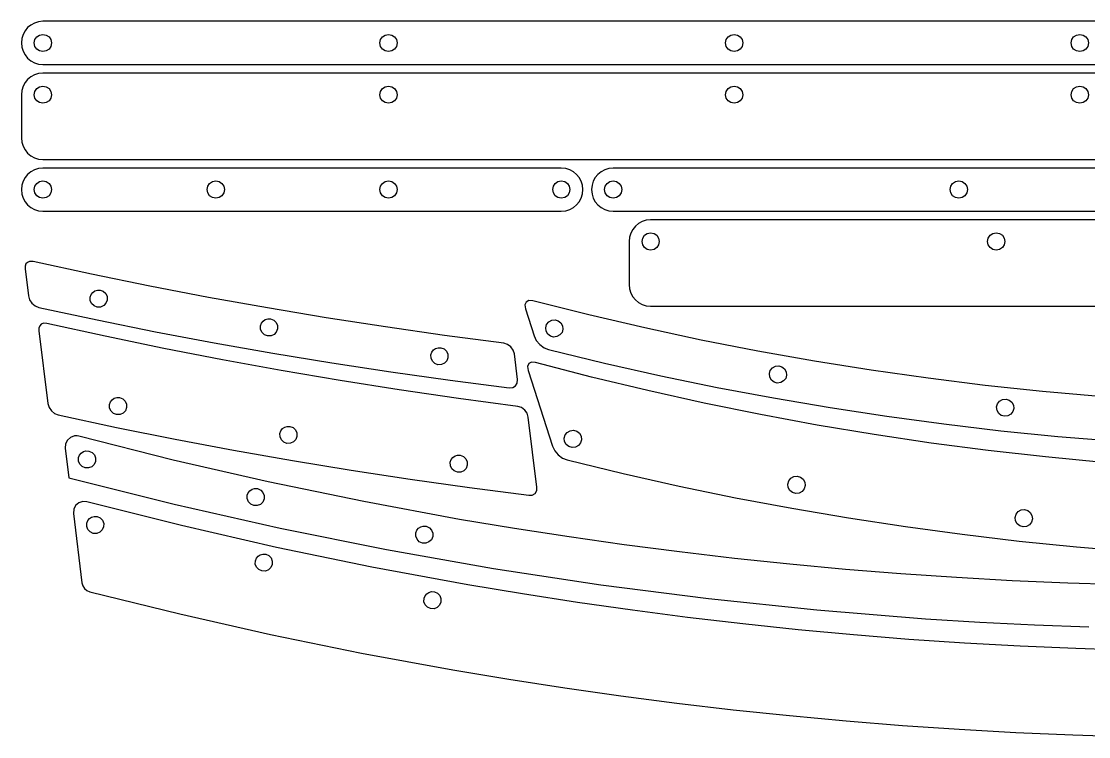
# Model space of a CAD drawing. Extents: x -2300 to 2026, y -6513 to 1502.
# Drawn here: x -2188.9 to -1941.8, y 870.5 to 1036.2 of the extents above; entities that cross this region are included whole.
import ezdxf

# ---------------------------------------------------------------- set-up
doc = ezdxf.new("R2010")
doc.units = 0

msp = doc.modelspace()

# ---------------------------------------------------------------- linework, layer by layer
at = {"layer": 'Layer 1'}
for p, q in [((-2186.649385, 1035.378424), (-2187.388853, 1034.768883)), ((-2185.799882, 1035.838323), (-2186.649385, 1035.378424)), ((-2184.860151, 1036.128781), (-2185.799882, 1035.838323)), ((-2183.85, 1036.23), (-2184.860151, 1036.128781)), ((-1703.85, 1036.22994), (-2183.85, 1036.23)), ((-2188.458444, 1033.180063), (-2188.748952, 1032.240382)), ((-2187.998475, 1034.029496), (-2188.458444, 1033.180063)), ((-2187.388853, 1034.768883), (-2187.998475, 1034.029496)), ((-2185.265435, 1032.62635), (-2184.629548, 1033.054918)), ((-2184.629548, 1033.054918), (-2183.851, 1033.21197)), ((-2183.851, 1033.21197), (-2183.072676, 1033.054794)), ((-2183.072676, 1033.054794), (-2182.437057, 1032.626182)), ((-2105.265035, 1032.62635), (-2104.629148, 1033.054918)), ((-2104.629148, 1033.054918), (-2103.8506, 1033.21197)), ((-2103.8506, 1033.21197), (-2103.072344, 1033.054794)), ((-2103.072344, 1033.054794), (-2102.436877, 1032.626182)), ((-2025.265235, 1032.62635), (-2024.629348, 1033.054918)), ((-2024.629348, 1033.054918), (-2023.8508, 1033.21197)), ((-2023.8508, 1033.21197), (-2023.072445, 1033.054794)), ((-2023.072445, 1033.054794), (-2022.436775, 1032.626182)), ((-1945.264835, 1032.62635), (-1944.628948, 1033.054918)), ((-1944.628948, 1033.054918), (-1943.8504, 1033.21197)), ((-1943.8504, 1033.21197), (-1943.072144, 1033.054794)), ((-1943.072144, 1033.054794), (-1942.436677, 1032.626182)), ((-2188.748952, 1032.240382), (-2188.85019, 1031.23025)), ((-2188.85019, 1031.23025), (-2188.748952, 1030.220099)), ((-2185.85147, 1031.21216), (-2185.694222, 1031.990639)), ((-2185.694346, 1030.433622), (-2185.85147, 1031.21216)), ((-2185.265602, 1029.797973), (-2185.694346, 1030.433622)), ((-2185.694222, 1031.990639), (-2185.265435, 1032.62635)), ((-2182.437057, 1032.626182), (-2182.008458, 1031.990512)), ((-2182.008335, 1030.433712), (-2182.436895, 1029.798053)), ((-2182.008458, 1031.990512), (-2181.85119, 1031.21216)), ((-2181.85119, 1031.21216), (-2182.008335, 1030.433712)), ((-2105.85107, 1031.21216), (-2105.693822, 1031.990639)), ((-2105.693976, 1030.433622), (-2105.85107, 1031.21216)), ((-2105.265281, 1029.797973), (-2105.693976, 1030.433622)), ((-2105.693822, 1031.990639), (-2105.265035, 1032.62635)), ((-2102.436877, 1032.626182), (-2102.008429, 1031.990512)), ((-2102.008307, 1030.433712), (-2102.436715, 1029.798053)), ((-2102.008429, 1031.990512), (-2101.85123, 1031.21216)), ((-2101.85123, 1031.21216), (-2102.008307, 1030.433712)), ((-2025.85127, 1031.21216), (-2025.694022, 1031.990639)), ((-2025.694053, 1030.433622), (-2025.85127, 1031.21216)), ((-2025.26532, 1029.797973), (-2025.694053, 1030.433622)), ((-2025.694022, 1031.990639), (-2025.265235, 1032.62635)), ((-2022.436775, 1032.626182), (-2022.008165, 1031.990512)), ((-2022.008135, 1030.433712), (-2022.436695, 1029.798053)), ((-2022.008165, 1031.990512), (-2021.85099, 1031.21216)), ((-2021.85099, 1031.21216), (-2022.008135, 1030.433712)), ((-1945.85087, 1031.21216), (-1945.693622, 1031.990639)), ((-1945.693746, 1030.433622), (-1945.85087, 1031.21216)), ((-1945.265002, 1029.797973), (-1945.693746, 1030.433622)), ((-1945.693622, 1031.990639), (-1945.264835, 1032.62635)), ((-1942.436677, 1032.626182), (-1942.008229, 1031.990512)), ((-1942.008107, 1030.433712), (-1942.436515, 1029.798053)), ((-1942.008229, 1031.990512), (-1941.85103, 1031.21216)), ((-1941.85103, 1031.21216), (-1942.008107, 1030.433712)), ((-2188.748952, 1030.220099), (-2188.458444, 1029.280368)), ((-2188.458444, 1029.280368), (-2187.998475, 1028.430865)), ((-2187.998475, 1028.430865), (-2187.388853, 1027.691398)), ((-2184.629675, 1029.369465), (-2185.265602, 1029.797973)), ((-2183.851, 1029.21235), (-2184.629675, 1029.369465)), ((-2183.072555, 1029.369494), (-2183.851, 1029.21235)), ((-2183.851, 1029.21235), (-2183.851, 1029.21235)), ((-2182.436895, 1029.798053), (-2183.072555, 1029.369494)), ((-2104.629364, 1029.369465), (-2105.265281, 1029.797973)), ((-2103.8506, 1029.21235), (-2104.629364, 1029.369465)), ((-2103.072224, 1029.369494), (-2103.8506, 1029.21235)), ((-2103.8506, 1029.21235), (-2103.8506, 1029.21235)), ((-2102.436715, 1029.798053), (-2103.072224, 1029.369494)), ((-2024.629444, 1029.369465), (-2025.26532, 1029.797973)), ((-2023.8508, 1029.21235), (-2024.629444, 1029.369465)), ((-2023.072355, 1029.369494), (-2023.8508, 1029.21235)), ((-2023.8508, 1029.21235), (-2023.8508, 1029.21235)), ((-2022.436695, 1029.798053), (-2023.072355, 1029.369494)), ((-1944.629075, 1029.369465), (-1945.265002, 1029.797973)), ((-1943.8504, 1029.21235), (-1944.629075, 1029.369465)), ((-1943.072024, 1029.369494), (-1943.8504, 1029.21235)), ((-1943.8504, 1029.21235), (-1943.8504, 1029.21235)), ((-1942.436515, 1029.798053), (-1943.072024, 1029.369494)), ((-2187.388853, 1027.691398), (-2186.649385, 1027.081775)), ((-2186.649385, 1027.081775), (-2185.799882, 1026.621806)), ((-2185.799882, 1026.621806), (-2184.860151, 1026.331298)), ((-2184.860151, 1026.331298), (-2183.85, 1026.23006)), ((-2183.85, 1026.23006), (-1703.85, 1026.23)), ((-2186.649385, 1023.378285), (-2187.388853, 1022.768663)), ((-2185.799882, 1023.838254), (-2186.649385, 1023.378285)), ((-2184.860151, 1024.128762), (-2185.799882, 1023.838254)), ((-2183.85, 1024.23), (-2184.860151, 1024.128762)), ((-1703.85019, 1024.23019), (-2183.85, 1024.23)), ((-2188.458444, 1021.179692), (-2188.748952, 1020.239961)), ((-2187.998475, 1022.029195), (-2188.458444, 1021.179692)), ((-2187.388853, 1022.768663), (-2187.998475, 1022.029195)), ((-2185.694222, 1020.008609), (-2185.265435, 1020.64432)), ((-2185.265435, 1020.64432), (-2184.629548, 1021.072888)), ((-2184.629548, 1021.072888), (-2183.851, 1021.22994)), ((-2183.851, 1021.22994), (-2183.072676, 1021.072764)), ((-2183.072676, 1021.072764), (-2182.437057, 1020.644152)), ((-2182.437057, 1020.644152), (-2182.008458, 1020.008482)), ((-2105.693822, 1020.008609), (-2105.265035, 1020.64432)), ((-2105.265035, 1020.64432), (-2104.629148, 1021.072888)), ((-2104.629148, 1021.072888), (-2103.8506, 1021.22994)), ((-2103.8506, 1021.22994), (-2103.072344, 1021.072764)), ((-2103.072344, 1021.072764), (-2102.436877, 1020.644152)), ((-2102.436877, 1020.644152), (-2102.008429, 1020.008482)), ((-2025.694022, 1020.008609), (-2025.265235, 1020.64432)), ((-2025.265235, 1020.64432), (-2024.629348, 1021.072888)), ((-2024.629348, 1021.072888), (-2023.8508, 1021.22994)), ((-2023.8508, 1021.22994), (-2023.072445, 1021.072764)), ((-2023.072445, 1021.072764), (-2022.436775, 1020.644152)), ((-2022.436775, 1020.644152), (-2022.008165, 1020.008482)), ((-1945.693622, 1020.008609), (-1945.264835, 1020.64432)), ((-1945.264835, 1020.64432), (-1944.628948, 1021.072888)), ((-1944.628948, 1021.072888), (-1943.8504, 1021.22994)), ((-1943.8504, 1021.22994), (-1943.072144, 1021.072764)), ((-1943.072144, 1021.072764), (-1942.436677, 1020.644152)), ((-1942.436677, 1020.644152), (-1942.008229, 1020.008482)), ((-2188.748952, 1020.239961), (-2188.85019, 1019.22981)), ((-2188.85019, 1019.22981), (-2188.85, 1009.23)), ((-2185.85147, 1019.23013), (-2185.694222, 1020.008609)), ((-2185.694346, 1018.451465), (-2185.85147, 1019.23013)), ((-2185.265602, 1017.815751), (-2185.694346, 1018.451465)), ((-2182.008335, 1018.451586), (-2182.436895, 1017.815912)), ((-2182.008458, 1020.008482), (-2181.85119, 1019.23013)), ((-2181.85119, 1019.23013), (-2182.008335, 1018.451586)), ((-2105.85107, 1019.23013), (-2105.693822, 1020.008609)), ((-2105.693976, 1018.451465), (-2105.85107, 1019.23013)), ((-2105.265281, 1017.815751), (-2105.693976, 1018.451465)), ((-2102.008307, 1018.451586), (-2102.436715, 1017.815912)), ((-2102.008429, 1020.008482), (-2101.85123, 1019.23013)), ((-2101.85123, 1019.23013), (-2102.008307, 1018.451586)), ((-2025.85127, 1019.23013), (-2025.694022, 1020.008609)), ((-2025.694053, 1018.451465), (-2025.85127, 1019.23013)), ((-2025.26532, 1017.815751), (-2025.694053, 1018.451465)), ((-2022.008135, 1018.451586), (-2022.436695, 1017.815912)), ((-2022.008165, 1020.008482), (-2021.85099, 1019.23013)), ((-2021.85099, 1019.23013), (-2022.008135, 1018.451586)), ((-1945.85087, 1019.23013), (-1945.693622, 1020.008609)), ((-1945.693746, 1018.451465), (-1945.85087, 1019.23013)), ((-1945.265002, 1017.815751), (-1945.693746, 1018.451465)), ((-1942.008107, 1018.451586), (-1942.436515, 1017.815912)), ((-1942.008229, 1020.008482), (-1941.85103, 1019.23013)), ((-1941.85103, 1019.23013), (-1942.008107, 1018.451586)), ((-2184.629675, 1017.387218), (-2185.265602, 1017.815751)), ((-2183.851, 1017.2301), (-2184.629675, 1017.387218)), ((-2183.072555, 1017.387341), (-2183.851, 1017.2301)), ((-2183.851, 1017.2301), (-2183.851, 1017.2301)), ((-2182.436895, 1017.815912), (-2183.072555, 1017.387341)), ((-2104.629364, 1017.387218), (-2105.265281, 1017.815751)), ((-2103.8506, 1017.2301), (-2104.629364, 1017.387218)), ((-2103.072224, 1017.387341), (-2103.8506, 1017.2301)), ((-2103.8506, 1017.2301), (-2103.8506, 1017.2301)), ((-2102.436715, 1017.815912), (-2103.072224, 1017.387341)), ((-2024.629444, 1017.387218), (-2025.26532, 1017.815751)), ((-2023.8508, 1017.2301), (-2024.629444, 1017.387218)), ((-2023.072355, 1017.387341), (-2023.8508, 1017.2301)), ((-2023.8508, 1017.2301), (-2023.8508, 1017.2301)), ((-2022.436695, 1017.815912), (-2023.072355, 1017.387341)), ((-1944.629075, 1017.387218), (-1945.265002, 1017.815751)), ((-1943.8504, 1017.2301), (-1944.629075, 1017.387218)), ((-1943.072024, 1017.387341), (-1943.8504, 1017.2301)), ((-1943.8504, 1017.2301), (-1943.8504, 1017.2301)), ((-1942.436515, 1017.815912), (-1943.072024, 1017.387341)), ((-2188.85, 1009.23), (-2188.748762, 1008.219849)), ((-2188.748762, 1008.219849), (-2188.458254, 1007.280118)), ((-2188.458254, 1007.280118), (-2187.998285, 1006.430615)), ((-2187.998285, 1006.430615), (-2187.388662, 1005.691147)), ((-2187.388662, 1005.691147), (-2186.649195, 1005.081525)), ((-2186.649195, 1005.081525), (-2185.799692, 1004.621556)), ((-2185.799692, 1004.621556), (-2184.859961, 1004.331048)), ((-2184.859961, 1004.331048), (-2183.84981, 1004.22981)), ((-2183.84981, 1004.22981), (-1703.85, 1004.23)), ((-2187.388853, 1000.768655), (-2187.998475, 1000.029187)), ((-2186.649385, 1001.37828), (-2187.388853, 1000.768655)), ((-2185.799882, 1001.838252), (-2186.649385, 1001.37828)), ((-2184.860151, 1002.128761), (-2185.799882, 1001.838252)), ((-2183.85, 1002.23), (-2184.860151, 1002.128761)), ((-2063.85, 1002.2339), (-2183.85, 1002.23)), ((-2062.839868, 1002.132661), (-2063.85, 1002.2339)), ((-2061.900187, 1001.842152), (-2062.839868, 1002.132661)), ((-2061.050754, 1001.38218), (-2061.900187, 1001.842152)), ((-2060.311367, 1000.772555), (-2061.050754, 1001.38218)), ((-2059.701826, 1000.033087), (-2060.311367, 1000.772555)), ((-2055.388853, 1000.768663), (-2055.998475, 1000.029195)), ((-2054.649385, 1001.378285), (-2055.388853, 1000.768663)), ((-2053.799882, 1001.838254), (-2054.649385, 1001.378285)), ((-2052.860151, 1002.128762), (-2053.799882, 1001.838254)), ((-2051.85, 1002.23), (-2052.860151, 1002.128762)), ((-1731.85, 1002.23394), (-2051.85, 1002.23)), ((-2188.748952, 998.239955), (-2188.85019, 997.22981)), ((-2188.458444, 999.179683), (-2188.748952, 998.239955)), ((-2187.998475, 1000.029187), (-2188.458444, 999.179683)), ((-2185.692664, 998.026336), (-2185.264105, 998.661986)), ((-2185.264105, 998.661986), (-2184.628445, 999.090548)), ((-2184.628445, 999.090548), (-2183.85, 999.24775)), ((-2183.85, 999.24775), (-2183.071356, 999.090634)), ((-2183.85, 999.24775), (-2183.85, 999.24775)), ((-2183.071356, 999.090634), (-2182.43548, 998.662118)), ((-2182.43548, 998.662118), (-2182.006747, 998.026448)), ((-2145.692495, 998.026336), (-2145.263987, 998.661986)), ((-2145.263987, 998.661986), (-2144.628338, 999.090548)), ((-2144.628338, 999.090548), (-2143.8498, 999.24775)), ((-2143.8498, 999.24775), (-2143.071228, 999.090634)), ((-2143.8498, 999.24775), (-2143.8498, 999.24775)), ((-2143.071228, 999.090634), (-2142.435527, 998.662118)), ((-2142.435527, 998.662118), (-2142.007011, 998.026448)), ((-2105.692493, 998.026336), (-2105.264084, 998.661986)), ((-2105.264084, 998.661986), (-2104.628576, 999.090548)), ((-2104.628576, 999.090548), (-2103.8502, 999.24775)), ((-2103.8502, 999.24775), (-2103.071436, 999.090634)), ((-2103.8502, 999.24775), (-2103.8502, 999.24775)), ((-2103.071436, 999.090634), (-2102.435519, 998.662118)), ((-2102.435519, 998.662118), (-2102.006824, 998.026448)), ((-2065.692664, 998.026336), (-2065.264105, 998.661986)), ((-2065.264105, 998.661986), (-2064.628445, 999.090548)), ((-2064.628445, 999.090548), (-2063.85, 999.24775)), ((-2063.85, 999.24775), (-2063.071325, 999.090634)), ((-2063.85, 999.24775), (-2063.85, 999.24775)), ((-2063.071325, 999.090634), (-2062.435397, 998.662118)), ((-2062.435397, 998.662118), (-2062.006654, 998.026448)), ((-2059.241927, 999.183583), (-2059.701826, 1000.033087)), ((-2058.951469, 998.243855), (-2059.241927, 999.183583)), ((-2058.85025, 997.23371), (-2058.951469, 998.243855)), ((-2056.748952, 998.239961), (-2056.85019, 997.22981)), ((-2056.458444, 999.179692), (-2056.748952, 998.239961)), ((-2055.998475, 1000.029195), (-2056.458444, 999.179692)), ((-2053.692664, 998.026257), (-2053.264105, 998.661865)), ((-2053.264105, 998.661865), (-2052.628445, 999.090413)), ((-2052.628445, 999.090413), (-2051.85, 999.24765)), ((-2051.85, 999.24765), (-2051.071425, 999.090535)), ((-2051.85, 999.24765), (-2051.85, 999.24765)), ((-2051.071425, 999.090535), (-2050.4357, 998.662027)), ((-2050.4357, 998.662027), (-2050.007118, 998.026378)), ((-1973.692881, 998.026257), (-1973.264297, 998.661865)), ((-1973.264297, 998.661865), (-1972.628572, 999.090413)), ((-1972.628572, 999.090413), (-1971.85, 999.24765)), ((-1971.85, 999.24765), (-1971.071359, 999.090535)), ((-1971.85, 999.24765), (-1971.85, 999.24765)), ((-1971.071359, 999.090535), (-1970.435507, 998.662027)), ((-1970.435507, 998.662027), (-1970.006839, 998.026378)), ((-2188.85019, 997.22981), (-2188.748952, 996.219686)), ((-2188.748952, 996.219686), (-2188.458444, 995.280012)), ((-2185.84981, 997.24787), (-2185.692664, 998.026336)), ((-2185.692542, 996.469515), (-2185.84981, 997.24787)), ((-2185.263942, 995.833853), (-2185.692542, 996.469515)), ((-2184.628324, 995.405229), (-2185.263942, 995.833853)), ((-2182.435565, 995.833656), (-2183.071452, 995.405071)), ((-2182.006778, 996.469379), (-2182.435565, 995.833656)), ((-2181.84953, 997.24787), (-2182.006778, 996.469379)), ((-2182.006747, 998.026448), (-2181.84953, 997.24787)), ((-2145.84961, 997.24787), (-2145.692495, 998.026336)), ((-2145.692435, 996.469515), (-2145.84961, 997.24787)), ((-2145.263825, 995.833853), (-2145.692435, 996.469515)), ((-2144.628155, 995.405229), (-2145.263825, 995.833853)), ((-2142.435696, 995.833656), (-2143.071355, 995.405071)), ((-2142.007136, 996.469379), (-2142.435696, 995.833656)), ((-2141.84999, 997.24787), (-2142.007136, 996.469379)), ((-2142.007011, 998.026448), (-2141.84999, 997.24787)), ((-2105.84957, 997.24787), (-2105.692493, 998.026336)), ((-2105.692371, 996.469515), (-2105.84957, 997.24787)), ((-2105.263922, 995.833853), (-2105.692371, 996.469515)), ((-2104.628456, 995.405229), (-2105.263922, 995.833853)), ((-2102.435683, 995.833656), (-2103.071559, 995.405071)), ((-2102.006948, 996.469379), (-2102.435683, 995.833656)), ((-2101.84973, 997.24787), (-2102.006948, 996.469379)), ((-2102.006824, 998.026448), (-2101.84973, 997.24787)), ((-2065.84981, 997.24787), (-2065.692664, 998.026336)), ((-2065.692542, 996.469515), (-2065.84981, 997.24787)), ((-2065.263942, 995.833853), (-2065.692542, 996.469515)), ((-2064.628324, 995.405229), (-2065.263942, 995.833853)), ((-2062.435565, 995.833656), (-2063.071452, 995.405071)), ((-2062.006778, 996.469379), (-2062.435565, 995.833656)), ((-2061.84953, 997.24787), (-2062.006778, 996.469379)), ((-2062.006654, 998.026448), (-2061.84953, 997.24787)), ((-2059.241927, 995.283912), (-2058.951469, 996.223586)), ((-2058.951469, 996.223586), (-2058.85025, 997.23371)), ((-2056.85019, 997.22981), (-2056.748952, 996.219678)), ((-2056.748952, 996.219678), (-2056.458444, 995.279997)), ((-2053.84981, 997.24784), (-2053.692664, 998.026257)), ((-2053.692542, 996.469454), (-2053.84981, 997.24784)), ((-2053.263942, 995.833708), (-2053.692542, 996.469454)), ((-2052.628324, 995.405021), (-2053.263942, 995.833708)), ((-2050.435785, 995.833623), (-2051.071521, 995.404989)), ((-2050.00715, 996.469358), (-2050.435785, 995.833623)), ((-2049.84997, 997.24784), (-2050.00715, 996.469358)), ((-2050.007118, 998.026378), (-2049.84997, 997.24784)), ((-1973.85003, 997.24784), (-1973.692881, 998.026257)), ((-1973.692728, 996.469454), (-1973.85003, 997.24784)), ((-1973.264052, 995.833708), (-1973.692728, 996.469454)), ((-1972.628359, 995.405021), (-1973.264052, 995.833708)), ((-1970.435675, 995.833623), (-1971.071486, 995.404989)), ((-1970.006964, 996.469358), (-1970.435675, 995.833623)), ((-1969.84975, 997.24784), (-1970.006964, 996.469358)), ((-1970.006839, 998.026378), (-1969.84975, 997.24784)), ((-2188.458444, 995.280012), (-2187.998475, 994.430585)), ((-2187.998475, 994.430585), (-2187.388853, 993.691205)), ((-2187.388853, 993.691205), (-2186.649385, 993.081668)), ((-2183.85, 995.24799), (-2184.628324, 995.405229)), ((-2183.071452, 995.405071), (-2183.85, 995.24799)), ((-2143.8498, 995.24799), (-2144.628155, 995.405229)), ((-2143.071355, 995.405071), (-2143.8498, 995.24799)), ((-2103.8502, 995.24799), (-2104.628456, 995.405229)), ((-2103.071559, 995.405071), (-2103.8502, 995.24799)), ((-2063.85, 995.24799), (-2064.628324, 995.405229)), ((-2063.071452, 995.405071), (-2063.85, 995.24799)), ((-2061.050754, 993.085568), (-2060.311367, 993.695105)), ((-2060.311367, 993.695105), (-2059.701826, 994.434485)), ((-2059.701826, 994.434485), (-2059.241927, 995.283912)), ((-2056.458444, 995.279997), (-2055.998475, 994.430564)), ((-2055.998475, 994.430564), (-2055.388853, 993.691178)), ((-2055.388853, 993.691178), (-2054.649385, 993.081636)), ((-2051.85, 995.24781), (-2052.628324, 995.405021)), ((-2051.071521, 995.404989), (-2051.85, 995.24781)), ((-1971.85, 995.24781), (-1972.628359, 995.405021)), ((-1971.071486, 995.404989), (-1971.85, 995.24781)), ((-2186.649385, 993.081668), (-2185.799882, 992.621773)), ((-2185.799882, 992.621773), (-2184.860151, 992.331318)), ((-2184.860151, 992.331318), (-2183.85, 992.2301)), ((-2183.85, 992.2301), (-2063.85, 992.234)), ((-2063.85, 992.234), (-2062.839868, 992.335218)), ((-2062.839868, 992.335218), (-2061.900187, 992.625673)), ((-2061.900187, 992.625673), (-2061.050754, 993.085568)), ((-2054.649385, 993.081636), (-2053.799882, 992.621737)), ((-2053.799882, 992.621737), (-2052.860151, 992.331279)), ((-2052.860151, 992.331279), (-2051.85, 992.23006)), ((-2051.85, 992.23006), (-1731.85, 992.234)), ((-2046.718633, 988.77263), (-2047.328174, 988.033152)), ((-2045.979246, 989.382264), (-2046.718633, 988.77263)), ((-2045.129813, 989.842244), (-2045.979246, 989.382264)), ((-2044.190132, 990.132759), (-2045.129813, 989.842244)), ((-2043.18, 990.234), (-2044.190132, 990.132759)), ((-1723.17019, 990.23424), (-2043.18, 990.234)), ((-2048.078531, 986.243907), (-2048.17975, 985.23376)), ((-2047.788073, 987.183641), (-2048.078531, 986.243907)), ((-2047.328174, 988.033152), (-2047.788073, 987.183641)), ((-2045.17067, 985.23318), (-2045.013452, 986.011671)), ((-2045.013452, 986.011671), (-2044.584717, 986.647394)), ((-2044.584717, 986.647394), (-2043.948841, 987.075979)), ((-2043.948841, 987.075979), (-2043.1702, 987.23306)), ((-2043.1702, 987.23306), (-2042.391944, 987.075821)), ((-2042.391944, 987.075821), (-2041.756478, 986.647197)), ((-2041.756478, 986.647197), (-2041.328029, 986.011535)), ((-2041.328029, 986.011535), (-2041.17083, 985.23318)), ((-1965.17087, 985.23318), (-1965.013622, 986.011671)), ((-1965.013622, 986.011671), (-1964.584835, 986.647394)), ((-1964.584835, 986.647394), (-1963.948948, 987.075979)), ((-1963.948948, 987.075979), (-1963.1704, 987.23306)), ((-1963.1704, 987.23306), (-1962.392076, 987.075821)), ((-1962.392076, 987.075821), (-1961.756458, 986.647197)), ((-1961.756458, 986.647197), (-1961.327858, 986.011535)), ((-1961.327858, 986.011535), (-1961.17059, 985.23318)), ((-2048.17975, 985.23376), (-2048.18, 975.234)), ((-2045.013576, 984.454602), (-2045.17067, 985.23318)), ((-2044.584881, 983.818932), (-2045.013576, 984.454602)), ((-2043.948964, 983.390416), (-2044.584881, 983.818932)), ((-2043.1702, 983.2333), (-2043.948964, 983.390416)), ((-2042.391824, 983.390502), (-2043.1702, 983.2333)), ((-2041.756316, 983.819064), (-2042.391824, 983.390502)), ((-2041.327907, 984.454714), (-2041.756316, 983.819064)), ((-2041.17083, 985.23318), (-2041.327907, 984.454714)), ((-1965.013653, 984.454602), (-1965.17087, 985.23318)), ((-1964.58492, 983.818932), (-1965.013653, 984.454602)), ((-1963.949044, 983.390416), (-1964.58492, 983.818932)), ((-1963.1704, 983.2333), (-1963.949044, 983.390416)), ((-1962.391955, 983.390502), (-1963.1704, 983.2333)), ((-1961.756295, 983.819064), (-1962.391955, 983.390502)), ((-1961.327736, 984.454714), (-1961.756295, 983.819064)), ((-1961.17059, 985.23318), (-1961.327736, 984.454714)), ((-2043.1702, 983.2333), (-2043.1702, 983.2333)), ((-1963.1704, 983.2333), (-1963.1704, 983.2333)), ((-2187.974531, 979.502539), (-2187.99058, 978.8758)), ((-2187.99058, 978.8758), (-2187.21395, 972.6016)), ((-2187.775499, 980.012191), (-2187.974531, 979.502539)), ((-2187.418863, 980.381947), (-2187.775499, 980.012191)), ((-2186.93, 980.589), (-2187.418863, 980.381947)), ((-2186.929335, 980.589), (-2186.93, 980.589)), ((-2186.116219, 980.57249), (-2186.929335, 980.589)), ((-2172.616892, 977.629498), (-2186.116219, 980.57249)), ((-2159.079099, 974.859961), (-2172.616892, 977.629498)), ((-2172.330429, 973.435907), (-2171.819326, 973.790061)), ((-2171.819326, 973.790061), (-2171.217695, 973.971342)), ((-2171.2177, 973.97136), (-2170.615985, 973.960962)), ((-2171.217695, 973.971342), (-2171.2177, 973.97136)), ((-2170.615985, 973.960962), (-2169.874433, 973.676127)), ((-2169.874433, 973.676127), (-2169.319092, 973.14738)), ((-2145.504993, 972.259665), (-2159.079099, 974.859961)), ((-2048.18, 975.234), (-2048.078781, 974.223854)), ((-2048.078781, 974.223854), (-2047.788323, 973.284123)), ((-2187.21395, 972.6016), (-2186.940299, 971.714783)), ((-2186.940299, 971.714783), (-2186.394759, 970.91873)), ((-2172.921905, 972.322202), (-2172.711218, 972.937186)), ((-2172.89674, 971.528526), (-2172.921905, 972.322202)), ((-2172.580166, 970.830294), (-2172.89674, 971.528526)), ((-2172.711218, 972.937186), (-2172.330429, 973.435907)), ((-2169.319092, 973.14738), (-2169.002631, 972.448929)), ((-2168.977715, 971.654982), (-2169.262619, 970.913614)), ((-2169.002631, 972.448929), (-2168.977715, 971.654982)), ((-2131.896731, 969.824396), (-2145.504993, 972.259665)), ((-2072.006307, 971.196171), (-2072.29693, 970.540175)), ((-2071.366587, 971.522284), (-2072.006307, 971.196171)), ((-2070.43382, 971.459825), (-2071.366587, 971.522284)), ((-2057.486173, 968.207424), (-2070.43382, 971.459825)), ((-2047.788323, 973.284123), (-2047.328424, 972.434617)), ((-2047.328424, 972.434617), (-2046.718882, 971.695145)), ((-2046.718882, 971.695145), (-2045.979496, 971.085517)), ((-2045.979496, 971.085517), (-2045.130063, 970.625542)), ((-2186.394759, 970.91873), (-2185.654929, 970.299324)), ((-2185.654929, 970.299324), (-2184.79841, 969.94245)), ((-2184.79841, 969.94245), (-2171.302473, 967.043362)), ((-2172.024907, 970.301648), (-2172.580166, 970.830294)), ((-2171.283685, 970.016732), (-2172.024907, 970.301648)), ((-2170.489759, 970.041716), (-2171.283685, 970.016732)), ((-2169.791352, 970.358268), (-2170.489759, 970.041716)), ((-2169.262619, 970.913614), (-2169.791352, 970.358268)), ((-2118.256468, 967.549939), (-2131.896731, 969.824396)), ((-2072.29693, 970.540175), (-2072.1824, 969.612985)), ((-2072.1824, 969.612985), (-2070.16006, 963.330985)), ((-2045.130063, 970.625542), (-2044.190382, 970.335029)), ((-2044.190382, 970.335029), (-2043.18025, 970.23379)), ((-2043.18025, 970.23379), (-1723.17, 970.233)), ((-2184.238503, 966.053552), (-2184.594945, 965.684966)), ((-2183.75, 966.259), (-2184.238503, 966.053552)), ((-2183.749197, 966.258992), (-2183.75, 966.259)), ((-2182.93661, 966.23981), (-2183.749197, 966.258992)), ((-2169.434408, 963.252637), (-2182.93661, 966.23981)), ((-2171.302473, 967.043362), (-2157.76874, 964.316549)), ((-2133.482879, 965.646409), (-2133.272192, 966.261392)), ((-2133.272192, 966.261392), (-2132.891407, 966.760114)), ((-2132.891407, 966.760114), (-2132.380313, 967.114268)), ((-2132.380313, 967.114268), (-2131.778699, 967.295549)), ((-2131.7787, 967.29556), (-2131.177409, 967.285109)), ((-2131.778699, 967.295549), (-2131.7787, 967.29556)), ((-2131.177409, 967.285109), (-2130.435848, 967.000192)), ((-2130.435848, 967.000192), (-2129.880503, 966.471263)), ((-2129.880503, 966.471263), (-2129.564076, 965.772625)), ((-2104.586358, 965.432078), (-2118.256468, 967.549939)), ((-2067.247269, 965.985217), (-2066.773438, 966.587981)), ((-2066.773438, 966.587981), (-2066.08057, 966.976134)), ((-2066.08057, 966.976134), (-2065.291547, 967.065058)), ((-2065.291547, 967.065058), (-2064.555167, 966.851903)), ((-2064.555167, 966.851903), (-2063.952396, 966.378172)), ((-2063.952396, 966.378172), (-2063.5642, 965.685364)), ((-2044.491991, 965.184687), (-2057.486173, 968.207424)), ((-2184.793901, 965.176033), (-2184.80995, 964.54954)), ((-2184.80995, 964.54954), (-2182.72178, 947.67984)), ((-2184.594945, 965.684966), (-2184.793901, 965.176033)), ((-2157.76874, 964.316549), (-2144.199313, 961.757801)), ((-2133.457625, 964.852746), (-2133.482879, 965.646409)), ((-2133.141061, 964.154512), (-2133.457625, 964.852746)), ((-2132.585852, 963.625859), (-2133.141061, 964.154512)), ((-2131.844659, 963.340939), (-2132.585852, 963.625859)), ((-2130.352694, 963.682159), (-2131.050912, 963.365816)), ((-2129.824112, 964.237302), (-2130.352694, 963.682159)), ((-2129.539269, 964.978579), (-2129.824112, 964.237302)), ((-2129.564076, 965.772625), (-2129.539269, 964.978579)), ((-2090.888557, 963.4666), (-2104.586358, 965.432078)), ((-2067.460488, 965.248784), (-2067.247269, 965.985217)), ((-2067.37152, 964.459624), (-2067.460488, 965.248784)), ((-2066.98332, 963.766823), (-2067.37152, 964.459624)), ((-2066.380526, 963.293101), (-2066.98332, 963.766823)), ((-2063.688435, 964.15979), (-2064.162205, 963.557047)), ((-2063.475232, 964.896215), (-2063.688435, 964.15979)), ((-2063.5642, 965.685374), (-2063.475232, 964.896215)), ((-2063.5642, 965.685364), (-2063.5642, 965.685374)), ((-2031.454377, 962.391882), (-2044.491991, 965.184687)), ((-2155.892969, 960.440399), (-2169.434408, 963.252637)), ((-2144.199313, 961.757801), (-2130.596298, 959.36291)), ((-2131.050912, 963.365816), (-2131.844659, 963.340939)), ((-2077.165219, 961.64929), (-2090.888557, 963.4666)), ((-2076.295329, 961.370345), (-2077.165219, 961.64929)), ((-2075.544375, 960.815485), (-2076.295329, 961.370345)), ((-2070.16006, 963.330985), (-2069.642898, 962.299165)), ((-2069.642898, 962.299165), (-2068.835571, 961.358601)), ((-2068.835571, 961.358601), (-2067.846517, 960.611982)), ((-2065.644084, 963.079968), (-2066.380526, 963.293101)), ((-2064.85494, 963.168934), (-2065.644084, 963.079968)), ((-2064.162205, 963.557047), (-2064.85494, 963.168934)), ((-2018.376437, 959.829277), (-2031.454377, 962.391882)), ((-2142.314495, 957.798866), (-2155.892969, 960.440399)), ((-2130.596298, 959.36291), (-2116.961796, 957.127668)), ((-2094.043509, 958.970632), (-2093.83291, 959.585525)), ((-2094.018532, 958.176964), (-2094.043509, 958.970632)), ((-2093.83291, 959.585525), (-2093.452301, 960.084049)), ((-2093.452301, 960.084049), (-2092.941344, 960.43801)), ((-2092.941344, 960.43801), (-2092.339699, 960.619212)), ((-2092.3397, 960.61923), (-2091.737959, 960.608832)), ((-2092.339699, 960.619212), (-2092.3397, 960.61923)), ((-2091.737959, 960.608832), (-2090.996533, 960.324013)), ((-2090.996533, 960.324013), (-2090.441231, 959.795265)), ((-2090.441231, 959.795265), (-2090.124726, 959.0968)), ((-2090.124726, 959.0968), (-2090.099689, 958.302832)), ((-2074.991228, 960.06342), (-2075.544375, 960.815485)), ((-2074.714759, 959.19286), (-2074.991228, 960.06342)), ((-2073.97906, 953.24945), (-2074.714759, 959.19286)), ((-2067.846517, 960.611982), (-2066.78417, 960.161995)), ((-2066.78417, 960.161995), (-2053.836394, 957.021752)), ((-2005.261275, 957.497138), (-2018.376437, 959.829277)), ((-2128.701185, 955.323806), (-2142.314495, 957.798866)), ((-2116.961796, 957.127668), (-2103.297912, 955.047866)), ((-2093.702153, 957.478703), (-2094.018532, 958.176964)), ((-2093.147009, 956.950023), (-2093.702153, 957.478703)), ((-2092.405739, 956.665102), (-2093.147009, 956.950023)), ((-2091.612011, 956.690023), (-2092.405739, 956.665102)), ((-2090.913606, 957.006404), (-2091.612011, 956.690023)), ((-2090.384755, 957.561567), (-2090.913606, 957.006404)), ((-2090.099689, 958.302832), (-2090.384755, 957.561567)), ((-2071.368069, 956.923385), (-2071.65738, 956.271959)), ((-2071.65738, 956.271959), (-2071.54237, 955.34642)), ((-2070.730254, 957.242656), (-2071.368069, 956.923385)), ((-2069.79975, 957.17173), (-2070.730254, 957.242656)), ((-2056.853374, 953.804091), (-2069.79975, 957.17173)), ((-2053.836394, 957.021752), (-2040.844198, 954.107737)), ((-2014.995279, 955.941727), (-2014.3025, 956.329934)), ((-2014.3025, 956.329934), (-2013.513028, 956.418965)), ((-2013.513028, 956.418965), (-2012.776317, 956.205812)), ((-2012.776317, 956.205812), (-2012.173373, 955.731979)), ((-1992.111997, 955.395736), (-2005.261275, 957.497138)), ((-2115.055241, 953.010991), (-2128.701185, 955.323806)), ((-2103.297912, 955.047866), (-2089.606748, 953.119296)), ((-2071.54237, 955.34642), (-2065.88437, 937.77222)), ((-2043.858195, 950.66989), (-2056.853374, 953.804091)), ((-2040.844198, 954.107737), (-2027.810594, 951.420196)), ((-2015.681993, 954.602297), (-2015.46894, 955.338847)), ((-2015.59295, 953.813084), (-2015.681993, 954.602297)), ((-2015.204838, 953.120226), (-2015.59295, 953.813084)), ((-2015.46894, 955.338847), (-2014.995279, 955.941727)), ((-2012.173373, 955.731979), (-2011.7852, 955.038974)), ((-2011.696253, 954.249657), (-2011.90956, 953.513084)), ((-2011.7852, 955.038974), (-2011.696253, 954.249657)), ((-2011.7852, 955.038974), (-2011.7852, 955.038974)), ((-1978.931706, 953.525336), (-1992.111997, 955.395736)), ((-2101.378863, 950.85619), (-2115.055241, 953.010991)), ((-2089.606748, 953.119296), (-2075.89041, 951.33775)), ((-2075.89041, 951.33775), (-2075.062592, 951.403751)), ((-2075.062592, 951.403751), (-2074.427082, 951.785564)), ((-2074.427082, 951.785564), (-2074.045399, 952.421395)), ((-2074.045399, 952.421395), (-2073.97906, 953.24945)), ((-2027.810594, 951.420196), (-2014.738596, 948.959376)), ((-2014.602046, 952.646426), (-2015.204838, 953.120226)), ((-2013.865607, 952.433215), (-2014.602046, 952.646426)), ((-2013.07655, 952.522124), (-2013.865607, 952.433215)), ((-2012.383525, 952.910243), (-2013.07655, 952.522124)), ((-2011.90956, 953.513084), (-2012.383525, 952.910243)), ((-1965.723507, 951.886206), (-1978.931706, 953.525336)), ((-1952.490506, 950.478615), (-1965.723507, 951.886206)), ((-2167.842207, 948.533447), (-2167.331113, 948.887601)), ((-2167.331113, 948.887601), (-2166.729499, 949.068882)), ((-2166.7295, 949.0689), (-2166.127759, 949.058502)), ((-2166.729499, 949.068882), (-2166.7295, 949.0689)), ((-2166.127759, 949.058502), (-2165.386207, 948.773667)), ((-2165.386207, 948.773667), (-2164.830866, 948.24492)), ((-2087.674253, 948.855173), (-2101.378863, 950.85619)), ((-2073.94361, 947.00371), (-2087.674253, 948.855173)), ((-2030.817417, 947.769401), (-2043.858195, 950.66989)), ((-2014.738596, 948.959376), (-2001.631214, 946.725523)), ((-1939.235807, 949.302831), (-1952.490506, 950.478615)), ((-2182.72178, 947.67984), (-2182.448121, 946.792945)), ((-2182.448121, 946.792945), (-2181.90256, 945.996719)), ((-2168.433679, 947.419742), (-2168.222992, 948.034725)), ((-2168.408514, 946.626066), (-2168.433679, 947.419742)), ((-2168.09194, 945.927834), (-2168.408514, 946.626066)), ((-2168.222992, 948.034725), (-2167.842207, 948.533447)), ((-2164.830866, 948.24492), (-2164.514405, 947.546469)), ((-2164.489489, 946.752522), (-2164.774393, 946.011154)), ((-2164.514405, 947.546469), (-2164.489489, 946.752522)), ((-2073.073721, 946.72278), (-2073.94361, 947.00371)), ((-2072.322691, 946.166262), (-2073.073721, 946.72278)), ((-2017.734246, 945.102898), (-2030.817417, 947.769401)), ((-2001.631214, 946.725523), (-1988.491461, 944.718884)), ((-1963.082042, 946.886526), (-1962.868901, 947.622959)), ((-1962.99304, 946.097374), (-1963.082042, 946.886526)), ((-1962.868901, 947.622959), (-1962.395157, 948.225764)), ((-1962.395157, 948.225764), (-1961.70235, 948.614034)), ((-1961.70235, 948.614034), (-1960.913064, 948.703043)), ((-1960.913064, 948.703043), (-1960.176524, 948.489926)), ((-1960.176524, 948.489926), (-1959.573632, 948.016169)), ((-1959.573632, 948.016169), (-1959.18529, 947.323264)), ((-1959.096319, 946.533907), (-1959.309567, 945.797264)), ((-1959.1853, 947.323264), (-1959.096319, 946.533907)), ((-1959.18529, 947.323264), (-1959.1853, 947.323264)), ((-2181.90256, 945.996719), (-2181.162705, 945.377138)), ((-2181.162705, 945.377138), (-2180.30616, 945.02018)), ((-2180.30616, 945.02018), (-2166.810176, 942.121086)), ((-2167.536681, 945.399188), (-2168.09194, 945.927834)), ((-2166.795459, 945.114272), (-2167.536681, 945.399188)), ((-2166.001533, 945.139256), (-2166.795459, 945.114272)), ((-2165.303126, 945.455808), (-2166.001533, 945.139256)), ((-2164.774393, 946.011154), (-2165.303126, 945.455808)), ((-2071.769453, 945.413061), (-2072.322691, 946.166262)), ((-2071.49294, 944.54208), (-2071.769453, 945.413061)), ((-2069.48584, 928.32728), (-2071.49294, 944.54208)), ((-2004.611886, 942.670654), (-2017.734246, 945.102898)), ((-1988.491461, 944.718884), (-1975.322348, 942.939706)), ((-1962.605085, 945.404421), (-1962.99304, 946.097374)), ((-1962.002374, 944.930517), (-1962.605085, 945.404421)), ((-1961.265891, 944.717246), (-1962.002374, 944.930517)), ((-1960.47662, 944.806194), (-1961.265891, 944.717246)), ((-1959.783512, 945.194353), (-1960.47662, 944.806194)), ((-1959.309567, 945.797264), (-1959.783512, 945.194353)), ((-2166.810176, 942.121086), (-2153.276319, 939.394287)), ((-2128.994679, 940.743949), (-2128.784007, 941.358932)), ((-2128.784007, 941.358932), (-2128.403227, 941.857654)), ((-2128.403227, 941.857654), (-2127.892128, 942.211808)), ((-2127.892128, 942.211808), (-2127.290499, 942.393089)), ((-2127.2905, 942.3931), (-2126.689209, 942.382649)), ((-2127.290499, 942.393089), (-2127.2905, 942.3931)), ((-2126.689209, 942.382649), (-2125.947648, 942.097732)), ((-2125.947648, 942.097732), (-2125.392306, 941.568803)), ((-2125.392306, 941.568803), (-2125.075889, 940.870165)), ((-2062.486194, 940.993357), (-2061.79337, 941.381491)), ((-2061.79337, 941.381491), (-2061.004225, 941.470465)), ((-2061.004225, 941.470465), (-2060.267799, 941.257326)), ((-1991.453542, 940.472943), (-2004.611886, 942.670654)), ((-1975.322348, 942.939706), (-1962.126889, 941.388234)), ((-1962.126889, 941.388234), (-1948.908094, 940.064716)), ((-2178.177854, 939.21085), (-2178.612, 938.356346)), ((-2177.455001, 939.840209), (-2178.177854, 939.21085)), ((-2176.513415, 940.154711), (-2177.455001, 939.840209)), ((-2175.944853, 940.160002), (-2176.513415, 940.154711)), ((-2175.546629, 940.084845), (-2175.944853, 940.160002)), ((-2153.674334, 934.569695), (-2175.546629, 940.084845)), ((-2153.276319, 939.394287), (-2139.706721, 936.835567)), ((-2128.96943, 939.950286), (-2128.994679, 940.743949)), ((-2128.652877, 939.252051), (-2128.96943, 939.950286)), ((-2128.097677, 938.723398), (-2128.652877, 939.252051)), ((-2125.335942, 939.334842), (-2125.864524, 938.779699)), ((-2125.051099, 940.076119), (-2125.335942, 939.334842)), ((-2125.075889, 940.870165), (-2125.051099, 940.076119)), ((-2063.173091, 939.654203), (-2062.959947, 940.390616)), ((-2063.08409, 938.865051), (-2063.173091, 939.654203)), ((-2062.695939, 938.172229), (-2063.08409, 938.865051)), ((-2062.959947, 940.390616), (-2062.486194, 940.993357)), ((-2060.267799, 941.257326), (-2059.665065, 940.783584)), ((-2059.665065, 940.783584), (-2059.277, 940.090751)), ((-2059.187999, 939.301599), (-2059.401143, 938.565186)), ((-2059.277, 940.090751), (-2059.187999, 939.301599)), ((-2059.277, 940.090751), (-2059.277, 940.090751)), ((-1978.262418, 938.510037), (-1991.453542, 940.472943)), ((-1948.908094, 940.064716), (-1935.668977, 938.969397)), ((-2178.612, 938.356346), (-2178.687465, 937.366411)), ((-2178.687465, 937.366411), (-2177.83019, 930.440881)), ((-2174.978555, 936.198803), (-2174.479659, 936.528473)), ((-2174.479659, 936.528473), (-2173.900998, 936.697008)), ((-2173.900998, 936.697008), (-2173.901, 936.697)), ((-2173.901, 936.697), (-2173.203718, 936.666168)), ((-2173.203718, 936.666168), (-2172.477969, 936.343164)), ((-2139.706721, 936.835567), (-2126.10351, 934.440709)), ((-2127.356489, 938.438479), (-2128.097677, 938.723398)), ((-2126.562742, 938.463356), (-2127.356489, 938.438479)), ((-2125.864524, 938.779699), (-2126.562742, 938.463356)), ((-2065.88437, 937.77222), (-2065.36736, 936.740413)), ((-2065.36736, 936.740413), (-2064.560202, 935.799884)), ((-2062.09322, 937.698486), (-2062.695939, 938.172229)), ((-2061.356844, 937.485341), (-2062.09322, 937.698486)), ((-2060.56772, 937.574311), (-2061.356844, 937.485341)), ((-2059.874896, 937.962445), (-2060.56772, 937.574311)), ((-2059.401143, 938.565186), (-2059.874896, 937.962445)), ((-1965.041719, 936.782211), (-1978.262418, 938.510037)), ((-1951.79465, 935.289737), (-1965.041719, 936.782211)), ((-2175.606803, 934.355235), (-2175.590678, 935.149128)), ((-2175.326999, 933.641552), (-2175.606803, 934.355235)), ((-2175.590678, 935.149128), (-2175.361093, 935.731265)), ((-2175.361093, 935.731265), (-2174.978555, 936.198803)), ((-2172.477969, 936.343164), (-2171.950709, 935.786187)), ((-2171.687048, 934.277958), (-2172.010043, 933.552406)), ((-2171.950709, 935.786187), (-2171.670786, 935.072148)), ((-2171.670786, 935.072148), (-2171.687048, 934.277958)), ((-2131.685217, 929.523321), (-2153.674334, 934.569695)), ((-2126.10351, 934.440709), (-2112.468818, 932.205497)), ((-2089.555309, 934.068182), (-2089.344713, 934.683075)), ((-2089.530345, 933.274514), (-2089.555309, 934.068182)), ((-2089.344713, 934.683075), (-2088.964112, 935.181599)), ((-2088.964112, 935.181599), (-2088.453156, 935.53556)), ((-2088.453156, 935.53556), (-2087.851499, 935.716762)), ((-2087.8515, 935.71677), (-2087.249759, 935.706372)), ((-2087.851499, 935.716762), (-2087.8515, 935.71677)), ((-2087.249759, 935.706372), (-2086.508338, 935.421556)), ((-2086.508338, 935.421556), (-2085.953043, 934.89281)), ((-2085.953043, 934.89281), (-2085.636539, 934.194345)), ((-2085.636539, 934.194345), (-2085.611489, 933.400372)), ((-2064.560202, 935.799884), (-2063.571321, 935.053288)), ((-2063.571321, 935.053288), (-2062.50914, 934.60328)), ((-2062.50914, 934.60328), (-2049.560906, 931.462455)), ((-1938.524416, 934.03289), (-1951.79465, 935.289737)), ((-2174.800013, 933.084842), (-2175.326999, 933.641552)), ((-2174.074588, 932.761868), (-2174.800013, 933.084842)), ((-2173.280644, 932.745551), (-2174.074588, 932.761868)), ((-2172.566852, 933.025333), (-2173.280644, 932.745551)), ((-2172.010043, 933.552406), (-2172.566852, 933.025333)), ((-2112.468818, 932.205497), (-2098.804776, 930.125716)), ((-2089.213964, 932.576253), (-2089.530345, 933.274514)), ((-2088.658813, 932.047573), (-2089.213964, 932.576253)), ((-2087.917539, 931.762652), (-2088.658813, 932.047573)), ((-2087.123824, 931.787572), (-2087.917539, 931.762652)), ((-2086.425424, 932.103949), (-2087.123824, 931.787572)), ((-2085.896569, 932.659108), (-2086.425424, 932.103949)), ((-2085.611489, 933.400372), (-2085.896569, 932.659108)), ((-2049.560906, 931.462455), (-2036.568275, 928.547713)), ((-2177.83019, 930.440881), (-2153.469863, 924.332152)), ((-2109.586881, 924.948084), (-2131.685217, 929.523321)), ((-2098.804776, 930.125716), (-2085.113513, 928.197149)), ((-2011.394523, 929.007764), (-2011.181519, 929.744295)), ((-2011.30545, 928.218561), (-2011.394523, 929.007764)), ((-2011.181519, 929.744295), (-2010.707869, 930.347166)), ((-2010.707869, 930.347166), (-2010.015, 930.735391)), ((-2010.015, 930.735391), (-2009.225558, 930.824402)), ((-2009.225558, 930.824402), (-2008.488896, 930.611234)), ((-2008.488896, 930.611234), (-2007.885961, 930.13741)), ((-2007.885961, 930.13741), (-2007.4977, 929.444451)), ((-2007.4977, 929.444451), (-2007.408723, 928.655125)), ((-2007.4977, 929.444451), (-2007.4977, 929.444451)), ((-2136.55113, 926.435643), (-2136.321475, 927.017794)), ((-2136.321475, 927.017794), (-2135.938782, 927.485357)), ((-2135.938782, 927.485357), (-2135.439731, 927.815051)), ((-2135.439731, 927.815051), (-2134.861, 927.983593)), ((-2134.861, 927.9836), (-2134.16348, 927.952773)), ((-2134.861, 927.983593), (-2134.861, 927.9836)), ((-2134.16348, 927.952773), (-2133.437736, 927.629777)), ((-2133.437736, 927.629777), (-2132.910482, 927.072811)), ((-2132.910482, 927.072811), (-2132.630561, 926.358774)), ((-2085.113513, 928.197149), (-2071.39716, 926.41558)), ((-2070.569347, 926.481579), (-2069.933847, 926.863393)), ((-2069.933847, 926.863393), (-2069.552174, 927.499225)), ((-2069.552174, 927.499225), (-2069.48584, 928.32728)), ((-2036.568275, 928.547713), (-2023.534256, 925.859312)), ((-2010.917376, 927.525684), (-2011.30545, 928.218561)), ((-2010.314632, 927.051866), (-2010.917376, 927.525684)), ((-2009.578198, 926.838651), (-2010.314632, 927.051866)), ((-2008.78905, 926.927581), (-2009.578198, 926.838651)), ((-2008.095936, 927.315709), (-2008.78905, 926.927581)), ((-2007.621981, 927.918551), (-2008.095936, 927.315709)), ((-2007.408723, 928.655125), (-2007.621981, 927.918551)), ((-2176.298824, 924.040861), (-2176.732964, 923.186357)), ((-2175.575973, 924.67022), (-2176.298824, 924.040861)), ((-2174.634388, 924.984721), (-2175.575973, 924.67022)), ((-2173.667602, 924.914845), (-2174.634388, 924.984721)), ((-2151.795307, 919.399698), (-2173.667602, 924.914845)), ((-2153.469863, 924.332152), (-2128.967602, 918.797833)), ((-2136.567083, 925.641767), (-2136.55113, 926.435643)), ((-2136.287136, 924.928111), (-2136.567083, 925.641767)), ((-2135.760051, 924.371426), (-2136.287136, 924.928111)), ((-2135.03459, 924.048463), (-2135.760051, 924.371426)), ((-2134.240524, 924.03216), (-2135.03459, 924.048463)), ((-2133.526666, 924.311945), (-2134.240524, 924.03216)), ((-2132.969825, 924.839014), (-2133.526666, 924.311945)), ((-2132.64681, 925.564563), (-2132.969825, 924.839014)), ((-2132.630561, 926.358774), (-2132.64681, 925.564563)), ((-2087.386929, 920.846345), (-2109.586881, 924.948084)), ((-2071.39716, 926.41558), (-2070.569347, 926.481579)), ((-2023.534256, 925.859312), (-2010.461861, 923.39751)), ((-2176.732964, 923.186357), (-2176.808418, 922.196421)), ((-2176.808418, 922.196421), (-2174.824628, 906.169821)), ((-2010.461861, 923.39751), (-1997.354099, 921.162564)), ((-1958.794705, 921.291935), (-1958.581481, 922.028391)), ((-1958.581481, 922.028391), (-1958.107655, 922.631219)), ((-1958.107655, 922.631219), (-1957.41481, 923.019491)), ((-1957.41481, 923.019491), (-1956.625633, 923.108481)), ((-1956.625633, 923.108481), (-1955.889115, 922.895361)), ((-1955.889115, 922.895361), (-1955.28624, 922.4216)), ((-1955.28624, 922.4216), (-1954.89799, 921.728671)), ((-1954.898, 921.728671), (-1954.808978, 920.939322)), ((-1954.89799, 921.728671), (-1954.898, 921.728671)), ((-2173.726807, 919.185235), (-2173.710682, 919.979128)), ((-2173.447003, 918.471552), (-2173.726807, 919.185235)), ((-2173.710682, 919.979128), (-2173.481097, 920.561265)), ((-2173.481097, 920.561265), (-2173.09856, 921.028803)), ((-2173.09856, 921.028803), (-2172.599663, 921.358473)), ((-2172.599663, 921.358473), (-2172.021002, 921.527008)), ((-2172.021002, 921.527008), (-2172.021, 921.527)), ((-2172.021, 921.527), (-2171.323692, 921.496168)), ((-2171.323692, 921.496168), (-2170.597948, 921.173164)), ((-2170.597948, 921.173164), (-2170.070698, 920.616187)), ((-2169.807052, 919.107958), (-2170.130047, 918.382406)), ((-2170.070698, 920.616187), (-2169.790785, 919.902148)), ((-2169.790785, 919.902148), (-2169.807052, 919.107958)), ((-2129.80619, 914.353329), (-2151.795307, 919.399698)), ((-2096.899557, 918.771481), (-2096.40066, 919.101163)), ((-2096.40066, 919.101163), (-2095.821999, 919.2697)), ((-2095.822, 919.2697), (-2095.124639, 919.23832)), ((-2095.821999, 919.2697), (-2095.822, 919.2697)), ((-2095.124639, 919.23832), (-2094.398902, 918.915455)), ((-2074.711386, 918.724389), (-2087.386929, 920.846345)), ((-1997.354099, 921.162564), (-1984.213981, 919.154731)), ((-1984.213981, 919.154731), (-1971.044517, 917.374269)), ((-1958.70574, 920.502781), (-1958.794705, 921.291935)), ((-1958.317647, 919.809852), (-1958.70574, 920.502781)), ((-1957.714849, 919.335972), (-1958.317647, 919.809852)), ((-1956.978279, 919.122722), (-1957.714849, 919.335972)), ((-1956.18887, 919.211681), (-1956.978279, 919.122722)), ((-1955.495922, 919.599815), (-1956.18887, 919.211681)), ((-1955.022122, 920.2027), (-1955.495922, 919.599815)), ((-1954.808978, 920.939322), (-1955.022122, 920.2027)), ((-2172.920017, 917.914842), (-2173.447003, 918.471552)), ((-2172.194592, 917.591868), (-2172.920017, 917.914842)), ((-2171.400648, 917.575551), (-2172.194592, 917.591868)), ((-2170.686856, 917.855333), (-2171.400648, 917.575551)), ((-2170.130047, 918.382406), (-2170.686856, 917.855333)), ((-2128.967602, 918.797833), (-2104.333679, 913.841042)), ((-2097.527837, 916.92794), (-2097.511679, 917.7218)), ((-2097.248105, 916.214259), (-2097.527837, 916.92794)), ((-2097.511679, 917.7218), (-2097.282094, 918.303933)), ((-2097.282094, 918.303933), (-2096.899557, 918.771481)), ((-2094.398902, 918.915455), (-2093.871667, 918.358686)), ((-2093.608019, 916.85064), (-2093.931152, 916.125124)), ((-2093.871667, 918.358686), (-2093.591762, 917.644814)), ((-2093.591762, 917.644814), (-2093.608019, 916.85064)), ((-2062.006821, 916.756744), (-2074.711386, 918.724389)), ((-2049.274645, 914.943805), (-2062.006821, 916.756744)), ((-1971.044517, 917.374269), (-1957.848718, 915.821435)), ((-2107.707854, 909.778092), (-2129.80619, 914.353329)), ((-2096.721191, 915.657533), (-2097.248105, 916.214259)), ((-2095.995799, 915.33454), (-2096.721191, 915.657533)), ((-2095.201851, 915.318271), (-2095.995799, 915.33454)), ((-2094.488033, 915.598067), (-2095.201851, 915.318271)), ((-2093.931152, 916.125124), (-2094.488033, 915.598067)), ((-2036.516267, 913.285964), (-2049.274645, 914.943805)), ((-1957.848718, 915.821435), (-1944.629595, 914.496486)), ((-1944.629595, 914.496486), (-1931.390157, 913.399681)), ((-2134.67113, 911.265643), (-2134.441464, 911.847794)), ((-2134.441464, 911.847794), (-2134.058772, 912.315357)), ((-2134.058772, 912.315357), (-2133.559727, 912.645051)), ((-2133.559727, 912.645051), (-2132.981, 912.813593)), ((-2132.981, 912.8136), (-2132.28348, 912.782773)), ((-2132.981, 912.813593), (-2132.981, 912.8136)), ((-2132.28348, 912.782773), (-2131.557731, 912.459777)), ((-2131.557731, 912.459777), (-2131.030471, 911.902811)), ((-2131.030471, 911.902811), (-2130.750548, 911.188774)), ((-2104.333679, 913.841042), (-2079.578362, 909.464896)), ((-2023.733096, 911.783614), (-2036.516267, 913.285964)), ((-2010.926543, 910.437149), (-2023.733096, 911.783614)), ((-2134.687083, 910.471767), (-2134.67113, 911.265643)), ((-2134.407136, 909.758111), (-2134.687083, 910.471767)), ((-2133.880051, 909.201426), (-2134.407136, 909.758111)), ((-2131.089825, 909.669014), (-2131.646666, 909.141945)), ((-2130.76681, 910.394563), (-2131.089825, 909.669014)), ((-2130.750548, 911.188774), (-2130.76681, 910.394563)), ((-2085.507902, 905.676345), (-2107.707854, 909.778092)), ((-2079.578362, 909.464896), (-2054.711922, 905.672514)), ((-1998.098017, 909.246962), (-2010.926543, 910.437149)), ((-1985.248929, 908.213445), (-1998.098017, 909.246962)), ((-2133.15459, 908.878463), (-2133.880051, 909.201426)), ((-2132.360524, 908.86216), (-2133.15459, 908.878463)), ((-2131.646666, 909.141945), (-2132.360524, 908.86216)), ((-1972.380818, 907.33698), (-1985.248929, 908.213445)), ((-1959.494924, 906.617947), (-1972.380818, 907.33698)), ((-2174.824628, 906.169821), (-2174.618544, 905.441662)), ((-2174.618544, 905.441662), (-2174.2191, 904.830775)), ((-2174.2191, 904.830775), (-2173.665903, 904.365717)), ((-2173.665903, 904.365717), (-2172.998558, 904.075041)), ((-2072.83233, 903.554389), (-2085.507902, 905.676345)), ((-2054.711922, 905.672514), (-2029.744629, 902.467014)), ((-1946.592655, 906.056735), (-1959.494924, 906.617947)), ((-1933.675417, 905.653732), (-1946.592655, 906.056735)), ((-2172.998558, 904.075041), (-2152.129239, 898.920335)), ((-2095.647863, 901.75794), (-2095.631705, 902.5518)), ((-2095.631705, 902.5518), (-2095.40212, 903.133931)), ((-2095.40212, 903.133931), (-2095.019579, 903.601473)), ((-2095.019579, 903.601473), (-2094.520673, 903.931155)), ((-2094.520673, 903.931155), (-2093.941995, 904.0997)), ((-2093.942, 904.0997), (-2093.244665, 904.06832)), ((-2093.941995, 904.0997), (-2093.942, 904.0997)), ((-2093.244665, 904.06832), (-2092.518928, 903.745455)), ((-2092.518928, 903.745455), (-2091.991693, 903.188686)), ((-2091.991693, 903.188686), (-2091.711788, 902.474814)), ((-2091.711788, 902.474814), (-2091.728045, 901.68064)), ((-2060.127752, 901.586744), (-2072.83233, 903.554389)), ((-2029.744629, 902.467014), (-2004.686754, 899.851513)), ((-2095.368131, 901.044259), (-2095.647863, 901.75794)), ((-2094.841217, 900.487533), (-2095.368131, 901.044259)), ((-2094.115825, 900.16454), (-2094.841217, 900.487533)), ((-2093.321877, 900.148271), (-2094.115825, 900.16454)), ((-2092.608058, 900.428067), (-2093.321877, 900.148271)), ((-2092.051178, 900.955124), (-2092.608058, 900.428067)), ((-2091.728045, 901.68064), (-2092.051178, 900.955124)), ((-2047.395574, 899.773805), (-2060.127752, 901.586744)), ((-2034.637202, 898.115964), (-2047.395574, 899.773805)), ((-2004.686754, 899.851513), (-1979.548565, 897.829131)), ((-2152.129239, 898.920335), (-2131.157133, 894.183505)), ((-2021.854043, 896.613614), (-2034.637202, 898.115964)), ((-1979.548565, 897.829131), (-1966.952563, 897.041333)), ((-1966.952563, 897.041333), (-1954.340333, 896.402984)), ((-2009.047502, 895.267149), (-2021.854043, 896.613614)), ((-1996.218986, 894.076962), (-2009.047502, 895.267149)), ((-1954.340333, 896.402984), (-1941.713161, 895.914474)), ((-2131.157133, 894.183505), (-2110.088614, 889.866793)), ((-1983.369902, 893.043445), (-1996.218986, 894.076962)), ((-1970.50149, 892.166979), (-1983.369902, 893.043445)), ((-1957.615361, 891.447944), (-1970.50149, 892.166979)), ((-2110.088614, 889.866793), (-2088.930058, 885.972441)), ((-1944.712916, 890.88673), (-1957.615361, 891.447944)), ((-1931.795552, 890.483724), (-1944.712916, 890.88673)), ((-2088.930058, 885.972441), (-2076.013684, 883.810164)), ((-2076.013684, 883.810164), (-2063.067767, 881.805145)), ((-2063.067767, 881.805145), (-2050.09374, 879.95778)), ((-2050.09374, 879.95778), (-2037.093033, 878.268466)), ((-2037.093033, 878.268466), (-2024.067079, 876.7376)), ((-2024.067079, 876.7376), (-2011.017311, 875.365576)), ((-2011.017311, 875.365576), (-1997.94516, 874.152791)), ((-1997.94516, 874.152791), (-1984.852058, 873.099641)), ((-1984.852058, 873.099641), (-1971.739247, 872.206515)), ((-1971.739247, 872.206515), (-1958.608278, 871.473834)), ((-1958.608278, 871.473834), (-1945.460596, 870.901987)), ((-1945.460596, 870.901987), (-1932.297646, 870.491364))]:
    msp.add_line(p, q, dxfattribs=at)

doc.saveas('drawing.dxf')
